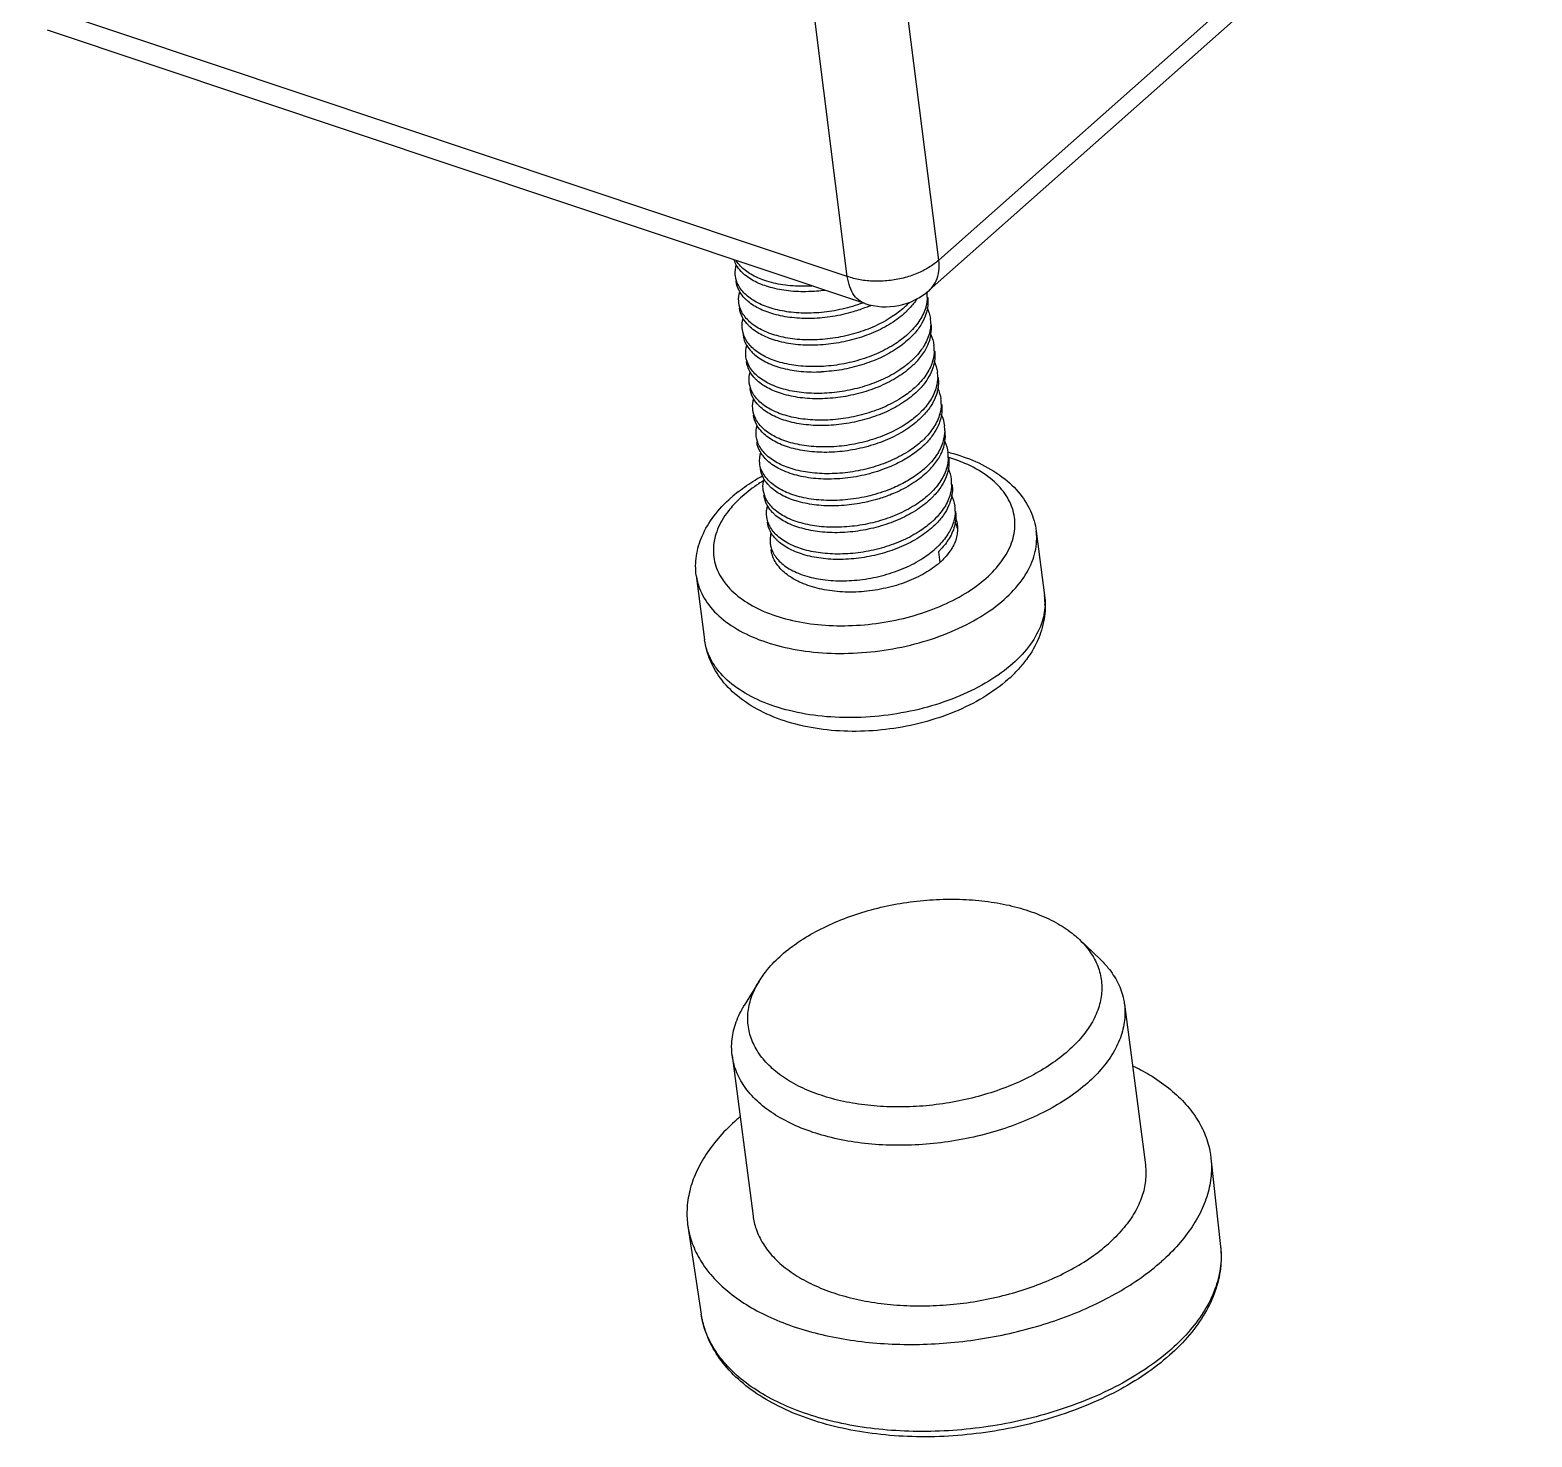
# Model space of a CAD drawing. Header units: millimetres. Extents: x 2015 to 2819, y -1311 to -752.
# Drawn here: x 2317.55 to 2333.99, y -1256.47 to -1241.07 of the extents above; entities that cross this region are included whole.
import ezdxf

# ---------------------------------------------------------------- set-up
doc = ezdxf.new("R2010")
doc.units = ezdxf.units.MM
doc.layers.add('02___PRT_ALL_AXES', color=7, linetype='Continuous')

# ---------------------------------------------------------------- blocks, each defined once
blk = doc.blocks.new('*u43')
at = {"color": 7, "linetype": 'Continuous'}
for p, q in [((-73.426, -92.89), (-74.628, -83.373)), ((-74.814, -93.139), (-76.016, -83.622)), ((-64.43, -84.913), (-73.426, -92.89)), ((-64.574, -85.371), (-73.57, -93.348)), ((-74.814, -93.139), (-87.209, -88.993)), ((-74.55, -93.548), (-86.945, -89.402)), ((-74.55, -93.548), (-74.551, -93.548)), ((-73.433, -97.315), (-73.411, -97.478)), ((-71.294, -103.195), (-70.98, -103.494)), ((-76.152, -103.828), (-76.378, -104.197))]:
    blk.add_line(p, q, dxfattribs=at)
for centre, radius, start, end in [((-76.118, -92.743), 0.441, 199.334, 210.6673), ((-74.233, -92.6), 1, 251.5022, 311.5618), ((-74.136, -93.443), 0.535, 4.7367, 7.5002), ((-75.33, -91.589), 2.172, 291.6624, 293.9519), ((-74.806, -92.67), 1.271, 312.3387, 314.2443), ((-74.743, -92.733), 1.182, 314.2248, 317.4649), ((-74.74, -92.807), 1.192, 314.2329, 316.9234), ((-74.146, -93.444), 0.545, 358.9788, 4.7046), ((-74.086, -93.849), 0.538, 358.9336, 7.494), ((-74.753, -93.076), 1.271, 312.3387, 314.2443), ((-74.687, -93.213), 1.192, 314.2329, 316.9234), ((-74.033, -94.255), 0.538, 358.9404, 7.494), ((-74.7, -93.482), 1.271, 312.33, 314.2442), ((-74.635, -93.618), 1.194, 314.2322, 316.9423), ((-73.98, -94.661), 0.538, 358.9404, 7.494), ((-74.647, -93.888), 1.271, 312.3387, 314.2443), ((-74.581, -94.025), 1.192, 314.2329, 316.9234), ((-74.594, -94.294), 1.271, 312.3387, 314.2443), ((-73.927, -95.067), 0.538, 358.9404, 7.494), ((-74.528, -94.431), 1.192, 314.2329, 316.9234), ((-73.874, -95.473), 0.538, 358.9645, 7.4941), ((-74.541, -94.7), 1.271, 312.3387, 314.2443), ((-74.475, -94.837), 1.192, 314.2329, 316.9234), ((-73.822, -95.879), 0.538, 358.9404, 7.494), ((-74.046, -98.761), 3.053, 74.9226, 75.5987), ((-74.487, -95.107), 1.269, 312.2762, 314.2435), ((-74.424, -95.242), 1.194, 314.2321, 316.9434), ((-74.746, -98.443), 2.58, 121.0002, 123.1983), ((-73.769, -96.285), 0.538, 358.9404, 7.494), ((-75.04, -98.229), 2.317, 127.9207, 131.5379), ((-75.216, -97.823), 1.8, 131.5188, 135.5657), ((-74.436, -95.512), 1.271, 312.3387, 314.2443), ((-74.37, -95.649), 1.192, 314.2329, 316.9234), ((-73.716, -96.691), 0.538, 358.9404, 7.494), ((-74.383, -95.918), 1.271, 312.3387, 314.2443), ((-74.317, -96.055), 1.192, 314.2329, 316.9234), ((-73.713, -97.11), 0.589, 19.4576, 24.6179), ((-73.699, -97.105), 0.574, 14.4388, 19.4605), ((-74.33, -96.323), 1.272, 312.3554, 314.2445), ((-74.265, -96.46), 1.193, 314.2323, 316.9437), ((-72.667, -98.088), 0.852, 357.1293, 7.5335), ((-73.764, -97.684), 2.093, 311.4941, 317.6413)]:
    blk.add_arc(centre, radius, start, end, dxfattribs=at)
for points, start_tangent, end_tangent in [([(-76.066, -93.201), (-76.275, -93.106), (-76.433, -92.984), (-76.497, -92.903)], (-0.946337, 0.32318), (-0.545258, 0.838268)), ([(-73.426, -92.89), (-73.576, -93.003), (-73.758, -93.095), (-73.964, -93.163), (-74.184, -93.202), (-74.407, -93.211), (-74.62, -93.19), (-74.814, -93.139)], (-0.733623, -0.679557), (-0.941174, 0.337923)), ([(-73.57, -93.348), (-73.544, -93.323), (-73.467, -93.205), (-73.427, -93.058), (-73.426, -92.89)], (0.749094, 0.662464), (-0.104607, 0.994514)), ([(-76.511, -93.132), (-76.513, -93.11), (-76.498, -92.965)], (-0.131568, 0.991307), (0.266528, 0.963827)), ([(-76.466, -93.273), (-76.511, -93.132)], (-0.466861, 0.884331), (-0.131568, 0.991307)), ([(-76.424, -93.063), (-76.497, -92.968)], (-0.69163, 0.722252), (-0.509427, 0.860514)), ([(-76.093, -93.269), (-76.213, -93.216), (-76.391, -93.095), (-76.424, -93.063)], (-0.936312, 0.35117), (-0.69163, 0.722252)), ([(-74.55, -93.548), (-74.618, -93.515), (-74.708, -93.427), (-74.774, -93.299), (-74.814, -93.139)], (-0.947645, 0.319325), (-0.149881, 0.988704)), ([(-76.444, -93.374), (-76.455, -93.355), (-76.501, -93.213)], (-0.509427, 0.860514), (-0.131568, 0.991307)), ([(-74.581, -93.543), (-74.735, -93.594), (-75.047, -93.665), (-75.362, -93.695), (-75.664, -93.683), (-75.938, -93.63), (-76.17, -93.541), (-76.349, -93.42), (-76.466, -93.273)], (-0.93656, -0.350507), (-0.466861, 0.884331)), ([(-76.458, -93.538), (-76.461, -93.516), (-76.445, -93.371)], (-0.131568, 0.991307), (0.266528, 0.963827)), ([(-76.371, -93.469), (-76.444, -93.374)], (-0.69163, 0.722252), (-0.509427, 0.860514)), ([(-75.154, -93.35), (-75.404, -93.37), (-75.706, -93.358), (-75.98, -93.305), (-76.093, -93.269)], (-0.991284, -0.131745), (-0.936312, 0.35117)), ([(-75.351, -93.286), (-75.482, -93.289), (-75.791, -93.267), (-76.066, -93.201)], (-0.998473, -0.055247), (-0.946337, 0.32318)), ([(-76.413, -93.679), (-76.458, -93.538)], (-0.466861, 0.884331), (-0.131568, 0.991307)), ([(-76.391, -93.78), (-76.402, -93.761), (-76.448, -93.619)], (-0.509427, 0.860514), (-0.131568, 0.991307)), ([(-73.95, -93.609), (-74.131, -93.749), (-74.39, -93.891), (-74.682, -94), (-74.994, -94.071), (-75.309, -94.101), (-75.611, -94.089), (-75.885, -94.036), (-76.117, -93.947), (-76.296, -93.826), (-76.413, -93.679)], (-0.739092, -0.673605), (-0.466861, 0.884331)), ([(-74.528, -93.608), (-74.725, -93.675), (-75.036, -93.746), (-75.351, -93.776), (-75.653, -93.764), (-75.927, -93.711), (-76.16, -93.622), (-76.339, -93.501), (-76.371, -93.469)], (-0.92933, -0.36925), (-0.69163, 0.722252)), ([(-73.756, -93.476), (-73.869, -93.621)], (-0.536698, -0.843775), (-0.682733, -0.730668)), ([(-73.601, -93.453), (-73.622, -93.599), (-73.712, -93.798), (-73.866, -93.986)], (-0.017357, -0.999849), (-0.716284, -0.697809)), ([(-73.597, -93.61), (-73.612, -93.68), (-73.632, -93.743)], (-0.146749, -0.989174), (-0.357331, -0.933978)), ([(-73.604, -93.608), (-73.602, -93.613), (-73.553, -93.779)], (0.431036, -0.902335), (0.130448, -0.991455)), ([(-73.595, -93.454), (-73.592, -93.48), (-73.597, -93.61)], (0.130448, -0.991455), (-0.146749, -0.989174)), ([(-76.405, -93.944), (-76.408, -93.922), (-76.393, -93.777)], (-0.131568, 0.991307), (0.266528, 0.963827)), ([(-76.318, -93.875), (-76.391, -93.78)], (-0.69163, 0.722252), (-0.509427, 0.860514)), ([(-73.908, -93.661), (-74.12, -93.831), (-74.379, -93.973), (-74.672, -94.081), (-74.983, -94.152), (-75.298, -94.182), (-75.6, -94.17), (-75.874, -94.117), (-76.107, -94.028), (-76.286, -93.907), (-76.318, -93.875)], (-0.716284, -0.697809), (-0.69163, 0.722252)), ([(-73.632, -93.743), (-73.701, -93.879), (-73.816, -94.027)], (-0.357331, -0.933978), (-0.682733, -0.730668)), ([(-76.36, -94.085), (-76.405, -93.944)], (-0.466861, 0.884331), (-0.131568, 0.991307)), ([(-76.395, -94.026), (-76.343, -94.179), (-76.337, -94.188)], (0.130428, -0.991458), (0.512449, -0.858717)), ([(-73.897, -94.015), (-74.078, -94.155), (-74.337, -94.297), (-74.63, -94.406), (-74.941, -94.477), (-75.256, -94.506), (-75.558, -94.494), (-75.832, -94.442), (-76.064, -94.353), (-76.243, -94.232), (-76.36, -94.085)], (-0.739092, -0.673605), (-0.466861, 0.884331)), ([(-73.856, -94.067), (-74.061, -94.232), (-74.312, -94.372), (-74.595, -94.48), (-74.898, -94.553), (-75.205, -94.586)], (-0.716284, -0.697809), (-0.99896, -0.045588)), ([(-73.548, -93.859), (-73.569, -94.005), (-73.659, -94.204), (-73.813, -94.392)], (-0.017475, -0.999847), (-0.716284, -0.697809)), ([(-73.581, -94.152), (-73.551, -94.056), (-73.545, -94.019)], (0.361978, 0.932187), (0.150526, 0.988606)), ([(-73.549, -94.018), (-73.5, -94.185)], (0.424729, -0.905321), (0.130448, -0.991455)), ([(-73.545, -94.019), (-73.542, -93.86)], (0.150526, 0.988606), (-0.127816, 0.991798)), ([(-76.353, -94.35), (-76.354, -94.336), (-76.34, -94.185)], (-0.131051, 0.991376), (0.260769, 0.965401)), ([(-76.337, -94.188), (-76.267, -94.279)], (0.512449, -0.858717), (0.687903, -0.725803)), ([(-76.267, -94.279), (-76.22, -94.324), (-76.031, -94.445), (-75.792, -94.531), (-75.511, -94.579), (-75.205, -94.586)], (0.687903, -0.725803), (0.99896, 0.045588)), ([(-73.763, -94.433), (-73.639, -94.27), (-73.581, -94.152)], (0.682483, 0.730901), (0.361978, 0.932187)), ([(-73.496, -94.265), (-73.517, -94.411), (-73.606, -94.61), (-73.76, -94.798)], (-0.017357, -0.999849), (-0.716284, -0.697809)), ([(-73.489, -94.266), (-73.487, -94.292), (-73.491, -94.422)], (0.130448, -0.991455), (-0.146749, -0.989174)), ([(-76.302, -94.5), (-76.353, -94.35)], (-0.486456, 0.873705), (-0.131051, 0.991376)), ([(-76.286, -94.592), (-76.296, -94.573), (-76.342, -94.431)], (-0.509427, 0.860514), (-0.131568, 0.991307)), ([(-75.162, -94.911), (-75.471, -94.904), (-75.753, -94.855), (-75.993, -94.768), (-76.18, -94.647), (-76.302, -94.5)], (-0.99896, -0.045588), (-0.486456, 0.873705)), ([(-73.803, -94.473), (-74.015, -94.643), (-74.274, -94.785), (-74.566, -94.893), (-74.878, -94.964), (-75.192, -94.994), (-75.494, -94.982), (-75.769, -94.929), (-76.001, -94.84), (-76.18, -94.719), (-76.212, -94.687)], (-0.716284, -0.697809), (-0.69163, 0.722252)), ([(-73.844, -94.421), (-74.019, -94.557), (-74.27, -94.697), (-74.553, -94.805), (-74.855, -94.877), (-75.162, -94.911)], (-0.739193, -0.673493), (-0.99896, -0.045588)), ([(-73.491, -94.422), (-73.506, -94.492), (-73.527, -94.555)], (-0.146749, -0.989174), (-0.357331, -0.933978)), ([(-73.498, -94.42), (-73.496, -94.425), (-73.447, -94.591)], (0.431036, -0.902335), (0.130448, -0.991455)), ([(-76.3, -94.756), (-76.302, -94.734), (-76.287, -94.589)], (-0.131568, 0.991307), (0.266528, 0.963827)), ([(-76.254, -94.897), (-76.3, -94.756)], (-0.466861, 0.884331), (-0.131568, 0.991307)), ([(-76.212, -94.687), (-76.286, -94.592)], (-0.69163, 0.722252), (-0.509427, 0.860514)), ([(-73.527, -94.555), (-73.595, -94.691), (-73.711, -94.839)], (-0.357331, -0.933978), (-0.682733, -0.730668)), ([(-73.443, -94.671), (-73.464, -94.817), (-73.553, -95.016), (-73.708, -95.204)], (-0.017357, -0.999849), (-0.716284, -0.697809)), ([(-73.437, -94.672), (-73.434, -94.698), (-73.438, -94.828)], (0.130448, -0.991455), (-0.146749, -0.989174)), ([(-76.233, -94.998), (-76.244, -94.979), (-76.289, -94.837)], (-0.509427, 0.860514), (-0.131568, 0.991307)), ([(-73.791, -94.827), (-73.972, -94.967), (-74.231, -95.109), (-74.524, -95.218), (-74.835, -95.289), (-75.15, -95.318), (-75.452, -95.306), (-75.726, -95.254), (-75.959, -95.165), (-76.138, -95.044), (-76.254, -94.897)], (-0.739092, -0.673605), (-0.466861, 0.884331)), ([(-73.75, -94.879), (-73.962, -95.048), (-74.221, -95.191), (-74.513, -95.299), (-74.825, -95.37), (-75.139, -95.4), (-75.442, -95.388), (-75.716, -95.335), (-75.948, -95.246), (-76.127, -95.125), (-76.16, -95.093)], (-0.716284, -0.697809), (-0.69163, 0.722252)), ([(-73.474, -94.961), (-73.542, -95.097), (-73.658, -95.245)], (-0.357331, -0.933978), (-0.682733, -0.730668)), ([(-73.438, -94.828), (-73.453, -94.898), (-73.474, -94.961)], (-0.146749, -0.989174), (-0.357331, -0.933978)), ([(-73.445, -94.826), (-73.443, -94.831), (-73.394, -94.997)], (0.431036, -0.902335), (0.130448, -0.991455)), ([(-76.247, -95.162), (-76.249, -95.14), (-76.234, -94.995)], (-0.131568, 0.991307), (0.266528, 0.963827)), ([(-76.201, -95.303), (-76.247, -95.162)], (-0.466861, 0.884331), (-0.131568, 0.991307)), ([(-76.16, -95.093), (-76.233, -94.998)], (-0.69163, 0.722252), (-0.509427, 0.860514)), ([(-73.39, -95.077), (-73.411, -95.223), (-73.5, -95.422), (-73.655, -95.61)], (-0.017357, -0.999849), (-0.716284, -0.697809)), ([(-73.384, -95.078), (-73.381, -95.104), (-73.386, -95.234)], (0.130448, -0.991455), (-0.146749, -0.989174)), ([(-76.18, -95.404), (-76.191, -95.385), (-76.236, -95.243)], (-0.509427, 0.860514), (-0.131568, 0.991307)), ([(-73.738, -95.233), (-73.92, -95.373), (-74.178, -95.515), (-74.471, -95.624), (-74.782, -95.695), (-75.097, -95.724), (-75.399, -95.712), (-75.673, -95.66), (-75.906, -95.571), (-76.085, -95.45), (-76.201, -95.303)], (-0.739092, -0.673605), (-0.466861, 0.884331)), ([(-76.194, -95.568), (-76.196, -95.546), (-76.181, -95.401)], (-0.131568, 0.991307), (0.266528, 0.963827)), ([(-76.107, -95.499), (-76.18, -95.404)], (-0.69163, 0.722252), (-0.509427, 0.860514)), ([(-73.697, -95.285), (-73.909, -95.454), (-74.168, -95.597), (-74.46, -95.705), (-74.772, -95.776), (-75.087, -95.806), (-75.389, -95.794), (-75.663, -95.741), (-75.895, -95.652), (-76.074, -95.531), (-76.107, -95.499)], (-0.716284, -0.697809), (-0.69163, 0.722252)), ([(-73.421, -95.367), (-73.49, -95.503), (-73.605, -95.651)], (-0.357331, -0.933978), (-0.682733, -0.730668)), ([(-73.386, -95.234), (-73.4, -95.304), (-73.421, -95.367)], (-0.146749, -0.989174), (-0.357331, -0.933978)), ([(-73.393, -95.232), (-73.39, -95.237), (-73.341, -95.403)], (0.431036, -0.902335), (0.130448, -0.991455)), ([(-76.148, -95.709), (-76.194, -95.568)], (-0.466861, 0.884331), (-0.131568, 0.991307)), ([(-76.13, -95.805), (-76.183, -95.653), (-76.183, -95.649)], (-0.497988, 0.867184), (-0.128412, 0.991721)), ([(-73.685, -95.639), (-73.867, -95.779), (-74.126, -95.921), (-74.267, -95.98)], (-0.739092, -0.673605), (-0.93707, -0.349141)), ([(-73.337, -95.483), (-73.358, -95.629), (-73.447, -95.828), (-73.602, -96.016)], (-0.016946, -0.999856), (-0.716284, -0.697809)), ([(-73.369, -95.777), (-73.339, -95.674), (-73.333, -95.644)], (0.362683, 0.931913), (0.151939, 0.98839)), ([(-73.337, -95.643), (-73.289, -95.809)], (0.422695, -0.906272), (0.130448, -0.991455)), ([(-73.333, -95.644), (-73.331, -95.484)], (0.151939, 0.98839), (-0.127767, 0.991804)), ([(-74.267, -95.98), (-74.418, -96.03), (-74.73, -96.101), (-75.044, -96.13), (-75.346, -96.118), (-75.621, -96.066), (-75.853, -95.977), (-76.032, -95.856), (-76.148, -95.709)], (-0.93707, -0.349141), (-0.466861, 0.884331)), ([(-76.141, -95.974), (-76.127, -95.803)], (-0.128412, 0.991721), (0.273575, 0.961851)), ([(-76.06, -95.899), (-76.119, -95.822), (-76.13, -95.805)], (-0.68057, 0.732683), (-0.497988, 0.867184)), ([(-74.239, -96.054), (-74.558, -96.151), (-74.889, -96.203), (-75.214, -96.21), (-75.515, -96.171), (-75.776, -96.089), (-75.981, -95.971), (-76.06, -95.899)], (-0.934204, -0.356739), (-0.68057, 0.732683)), ([(-73.644, -95.691), (-73.812, -95.83), (-74.013, -95.953), (-74.239, -96.054)], (-0.716284, -0.697809), (-0.934204, -0.356739)), ([(-73.552, -96.057), (-73.427, -95.893), (-73.369, -95.777)], (0.682468, 0.730915), (0.362683, 0.931913)), ([(-73.284, -95.889), (-73.305, -96.035), (-73.394, -96.234), (-73.549, -96.422)], (-0.017357, -0.999849), (-0.716284, -0.697809)), ([(-73.278, -95.89), (-73.275, -95.916), (-73.28, -96.045)], (0.130448, -0.991455), (-0.146749, -0.989174)), ([(-72.707, -97.713), (-72.47, -97.454), (-72.321, -97.177), (-72.271, -96.896), (-72.321, -96.624), (-72.469, -96.373), (-72.708, -96.153), (-73.029, -95.974), (-73.276, -95.883)], (0.748212, 0.663459), (-0.956198, 0.29272)), ([(-73.252, -95.813), (-72.869, -95.946), (-72.502, -96.153), (-72.221, -96.407), (-72.037, -96.694), (-71.948, -97.002)], (0.96557, -0.260144), (0.129134, -0.991627)), ([(-76.077, -96.147), (-76.141, -95.978), (-76.141, -95.974)], (-0.534285, 0.845304), (-0.128412, 0.991721)), ([(-76.074, -96.216), (-76.085, -96.197), (-76.131, -96.055)], (-0.509427, 0.860514), (-0.131568, 0.991307)), ([(-73.634, -96.046), (-73.77, -96.155), (-73.97, -96.277), (-74.197, -96.379)], (-0.739816, -0.672809), (-0.934204, -0.356739)), ([(-73.591, -96.097), (-73.803, -96.266), (-74.062, -96.409), (-74.169, -96.454)], (-0.716284, -0.697809), (-0.931203, -0.3645)), ([(-73.28, -96.045), (-73.295, -96.116), (-73.315, -96.179)], (-0.146749, -0.989174), (-0.357331, -0.933978)), ([(-73.287, -96.044), (-73.285, -96.049), (-73.236, -96.215)], (0.431036, -0.902335), (0.130448, -0.991455)), ([(-76.464, -96.401), (-76.213, -96.228), (-76.098, -96.161)], (0.788582, 0.614929), (0.876075, 0.482176)), ([(-76.158, -96.284), (-76.409, -96.475)], (-0.836558, -0.547878), (-0.748212, -0.663459)), ([(-76.088, -96.38), (-76.091, -96.358), (-76.075, -96.213)], (-0.131568, 0.991307), (0.266528, 0.963827)), ([(-74.197, -96.379), (-74.515, -96.475), (-74.847, -96.528), (-75.172, -96.534), (-75.473, -96.495), (-75.734, -96.414), (-75.939, -96.295), (-76.077, -96.147)], (-0.934204, -0.356739), (-0.534285, 0.845304)), ([(-76.001, -96.311), (-76.074, -96.216)], (-0.69163, 0.722252), (-0.509427, 0.860514)), ([(-74.169, -96.454), (-74.355, -96.517), (-74.666, -96.588), (-74.981, -96.618), (-75.283, -96.606), (-75.557, -96.553), (-75.79, -96.464), (-75.968, -96.343), (-76.001, -96.311)], (-0.931203, -0.3645), (-0.69163, 0.722252)), ([(-73.315, -96.179), (-73.384, -96.315), (-73.499, -96.463)], (-0.357331, -0.933978), (-0.682733, -0.730668)), ([(-73.231, -96.295), (-73.252, -96.441), (-73.341, -96.64), (-73.496, -96.828)], (-0.017357, -0.999849), (-0.716284, -0.697809)), ([(-73.225, -96.296), (-73.222, -96.322), (-73.227, -96.451)], (0.130448, -0.991455), (-0.146749, -0.989174)), ([(-77.105, -97.673), (-77.102, -97.378), (-77.015, -97.076), (-76.839, -96.776), (-76.577, -96.494)], (-0.129134, 0.991627), (0.748212, 0.663459)), ([(-76.501, -96.563), (-76.647, -96.734), (-76.795, -97.011), (-76.845, -97.292), (-76.796, -97.564), (-76.648, -97.815), (-76.408, -98.035), (-76.088, -98.214), (-75.701, -98.344), (-75.263, -98.418), (-74.795, -98.435), (-74.316, -98.393), (-73.848, -98.295), (-73.411, -98.143), (-73.024, -97.946), (-72.707, -97.713)], (-0.69951, -0.714623), (0.748212, 0.663459)), ([(-76.043, -96.521), (-76.088, -96.38)], (-0.466861, 0.884331), (-0.131568, 0.991307)), ([(-76.021, -96.622), (-76.032, -96.603), (-76.078, -96.461)], (-0.509427, 0.860514), (-0.131568, 0.991307)), ([(-73.58, -96.451), (-73.761, -96.591), (-74.02, -96.733), (-74.312, -96.842), (-74.624, -96.913), (-74.939, -96.942), (-75.241, -96.93), (-75.515, -96.878), (-75.747, -96.789), (-75.926, -96.668), (-76.043, -96.521)], (-0.739092, -0.673605), (-0.466861, 0.884331)), ([(-73.538, -96.503), (-73.75, -96.672), (-74.009, -96.815), (-74.302, -96.923), (-74.613, -96.994), (-74.928, -97.024), (-75.23, -97.012), (-75.504, -96.959), (-75.737, -96.87), (-75.916, -96.749), (-75.948, -96.717)], (-0.716284, -0.697809), (-0.69163, 0.722252)), ([(-73.227, -96.451), (-73.242, -96.522), (-73.262, -96.585)], (-0.146749, -0.989174), (-0.357331, -0.933978)), ([(-73.234, -96.45), (-73.232, -96.455), (-73.183, -96.621)], (0.431036, -0.902335), (0.130448, -0.991455)), ([(-76.035, -96.786), (-76.038, -96.764), (-76.022, -96.619)], (-0.131568, 0.991307), (0.266528, 0.963827)), ([(-75.99, -96.927), (-76.035, -96.786)], (-0.466861, 0.884331), (-0.131568, 0.991307)), ([(-75.948, -96.717), (-76.021, -96.622)], (-0.69163, 0.722252), (-0.509427, 0.860514)), ([(-73.262, -96.585), (-73.331, -96.721), (-73.446, -96.869)], (-0.357331, -0.933978), (-0.682733, -0.730668)), ([(-73.178, -96.701), (-73.199, -96.847), (-73.21, -96.881)], (-0.017357, -0.999849), (-0.314132, -0.949379)), ([(-73.172, -96.702), (-73.181, -96.897)], (0.1277, -0.991813), (-0.211639, -0.977348)), ([(-73.17, -96.808), (-73.145, -96.91)], (0.341724, -0.9398), (0.130396, -0.991462)), ([(-75.967, -97.031), (-75.979, -97.009), (-76.025, -96.867)], (-0.515906, 0.856645), (-0.131568, 0.991307)), ([(-73.527, -96.857), (-73.708, -96.997), (-73.967, -97.139), (-74.26, -97.248), (-74.571, -97.319), (-74.886, -97.348), (-75.188, -97.336), (-75.462, -97.284), (-75.694, -97.195), (-75.873, -97.074), (-75.99, -96.927)], (-0.739092, -0.673605), (-0.466861, 0.884331)), ([(-75.97, -97.027), (-75.981, -97.076), (-75.982, -97.192)], (-0.26475, -0.964317), (0.126531, -0.991963)), ([(-75.895, -97.123), (-75.967, -97.031)], (-0.69163, 0.722252), (-0.515906, 0.856645)), ([(-73.485, -96.909), (-73.698, -97.078), (-73.956, -97.221), (-74.249, -97.329), (-74.56, -97.4), (-74.875, -97.43), (-75.177, -97.418), (-75.451, -97.365), (-75.684, -97.276), (-75.863, -97.155), (-75.895, -97.123)], (-0.716284, -0.697809), (-0.69163, 0.722252)), ([(-73.21, -96.881), (-73.289, -97.046), (-73.443, -97.234)], (-0.314132, -0.949379), (-0.716284, -0.697809)), ([(-73.181, -96.897), (-73.269, -97.112), (-73.393, -97.275)], (-0.211639, -0.977348), (-0.682466, -0.730917)), ([(-73.145, -97.026), (-73.162, -97.113), (-73.253, -97.301), (-73.335, -97.403)], (-0.113456, -0.993543), (-0.679515, -0.733661)), ([(-73.145, -96.91), (-73.144, -96.924), (-73.145, -97.026)], (0.130396, -0.991462), (-0.113456, -0.993543)), ([(-72.434, -98.038), (-72.164, -97.742), (-71.997, -97.429), (-71.941, -97.112), (-71.948, -97.002)], (0.748212, 0.663459), (-0.130331, 0.991471)), ([(-75.982, -97.192), (-75.97, -97.253), (-75.881, -97.416), (-75.72, -97.556), (-75.496, -97.663), (-75.221, -97.731), (-74.91, -97.755), (-74.581, -97.734), (-74.253, -97.667), (-73.942, -97.558), (-73.667, -97.411), (-73.474, -97.263)], (0.126531, -0.991963), (0.738898, 0.673818)), ([(-73.411, -97.478), (-73.637, -97.639), (-73.914, -97.771), (-74.227, -97.865), (-74.558, -97.917), (-74.889, -97.923), (-75.201, -97.883), (-75.478, -97.8), (-75.704, -97.677), (-75.867, -97.523), (-75.958, -97.344), (-75.971, -97.278)], (-0.748212, -0.663459), (-0.127508, 0.991838)), ([(-73.335, -97.403), (-73.411, -97.478)], (-0.679515, -0.733661), (-0.748212, -0.663459)), ([(-77.105, -97.673), (-77.055, -97.87), (-76.888, -98.154), (-76.617, -98.402), (-76.256, -98.604), (-75.818, -98.75), (-75.324, -98.835), (-74.795, -98.854), (-74.255, -98.807), (-73.726, -98.695), (-73.233, -98.525), (-72.796, -98.302), (-72.434, -98.038)], (0.130331, -0.991471), (0.748212, 0.663459)), ([(-71.815, -98.131), (-71.87, -98.404), (-72.037, -98.717), (-72.307, -99.012)], (-0.049821, -0.998758), (-0.748212, -0.663459)), ([(-71.821, -97.976), (-71.823, -98.295), (-71.911, -98.621), (-72.096, -98.946), (-72.218, -99.094)], (0.129134, -0.991627), (-0.672819, -0.739807)), ([(-72.378, -99.251), (-72.75, -99.523), (-73.188, -99.743), (-73.667, -99.903), (-74.169, -100.002), (-74.679, -100.038), (-75.18, -100.009), (-75.655, -99.914), (-76.085, -99.752), (-76.444, -99.53), (-76.714, -99.263), (-76.891, -98.965), (-76.978, -98.648)], (-0.748212, -0.663459), (-0.129134, 0.991627)), ([(-72.307, -99.012), (-72.669, -99.277), (-73.106, -99.499), (-73.599, -99.67), (-74.128, -99.781), (-74.669, -99.828), (-75.197, -99.809), (-75.691, -99.724), (-76.129, -99.578), (-76.491, -99.376), (-76.761, -99.128), (-76.928, -98.844), (-76.978, -98.648)], (-0.748212, -0.663459), (-0.130331, 0.991471)), ([(-75.811, -103.431), (-75.552, -103.231), (-75.25, -103.052), (-74.912, -102.897), (-74.545, -102.77), (-74.159, -102.674), (-73.76, -102.612), (-73.359, -102.584), (-72.964, -102.591), (-72.584, -102.633), (-72.228, -102.709), (-71.903, -102.818), (-71.617, -102.957), (-71.376, -103.122), (-71.294, -103.195)], (0.748212, 0.663459), (0.723615, -0.690204)), ([(-71.294, -103.195), (-71.186, -103.311), (-71.051, -103.518), (-70.973, -103.74), (-70.955, -103.971), (-70.996, -104.206), (-71.097, -104.441), (-71.255, -104.669), (-71.465, -104.885)], (0.723615, -0.690204), (-0.748212, -0.663459)), ([(-76.152, -103.828), (-76.022, -103.648), (-75.811, -103.431)], (0.522449, 0.852671), (0.748212, 0.663459)), ([(-70.98, -103.494), (-70.861, -103.622), (-70.71, -103.853), (-70.624, -104.099), (-70.611, -104.177)], (0.723586, -0.690234), (0.128685, -0.991686)), ([(-71.465, -104.885), (-71.725, -105.085), (-72.027, -105.265), (-72.365, -105.42), (-72.731, -105.546), (-73.118, -105.642), (-73.516, -105.705), (-73.918, -105.733), (-74.312, -105.725), (-74.692, -105.683), (-75.049, -105.607), (-75.373, -105.498), (-75.659, -105.36), (-75.9, -105.194), (-76.091, -105.006), (-76.226, -104.798), (-76.304, -104.577), (-76.322, -104.345), (-76.28, -104.11), (-76.18, -103.876), (-76.152, -103.828)], (-0.748212, -0.663459), (0.522449, 0.852671)), ([(-76.56, -104.952), (-76.567, -104.772), (-76.521, -104.511), (-76.409, -104.25), (-76.378, -104.197)], (-0.128685, 0.991686), (0.522505, 0.852636)), ([(-70.611, -104.177), (-70.604, -104.356), (-70.65, -104.618), (-70.762, -104.878), (-70.937, -105.131), (-71.171, -105.372)], (0.128685, -0.991686), (-0.748212, -0.663459)), ([(-71.171, -105.372), (-71.459, -105.594), (-71.795, -105.794), (-72.17, -105.966), (-72.578, -106.107), (-73.007, -106.213), (-73.45, -106.283), (-73.896, -106.314), (-74.335, -106.306), (-74.757, -106.259), (-75.152, -106.174), (-75.513, -106.053), (-75.831, -105.899), (-76.099, -105.716), (-76.31, -105.506), (-76.461, -105.275), (-76.547, -105.029), (-76.56, -104.952)], (-0.748212, -0.663459), (-0.128685, 0.991686)), ([(-69.153, -107.852), (-69.155, -108.184), (-69.233, -108.522), (-69.389, -108.86), (-69.622, -109.188), (-69.927, -109.499)], (0.107969, -0.994154), (-0.748212, -0.663459)), ([(-69.153, -107.852), (-69.151, -107.868), (-69.158, -108.182), (-69.239, -108.498), (-69.391, -108.812), (-69.612, -109.116), (-69.898, -109.406)], (0.108155, -0.994134), (-0.748212, -0.663459)), ([(-69.927, -109.499), (-70.296, -109.786), (-70.721, -110.042), (-71.193, -110.263), (-71.702, -110.444), (-72.238, -110.584), (-72.789, -110.679), (-73.347, -110.729), (-73.9, -110.731), (-74.437, -110.685), (-74.949, -110.593), (-75.425, -110.455), (-75.855, -110.273), (-76.229, -110.051), (-76.539, -109.794), (-76.777, -109.508), (-76.941, -109.2), (-77.028, -108.878)], (-0.748212, -0.663459), (-0.15024, 0.988649)), ([(-69.898, -109.406), (-70.244, -109.676), (-70.642, -109.921), (-71.087, -110.137), (-71.569, -110.319), (-72.079, -110.464), (-72.608, -110.57), (-73.146, -110.634), (-73.683, -110.655), (-74.209, -110.633), (-74.715, -110.568), (-75.19, -110.462), (-75.626, -110.316), (-76.015, -110.133), (-76.35, -109.917), (-76.624, -109.671), (-76.832, -109.401), (-76.971, -109.111), (-77.028, -108.878)], (-0.748212, -0.663459), (-0.15061, 0.988593))]:
    blk.add_spline(points, degree=3, dxfattribs=dict(at, start_tangent=start_tangent, end_tangent=end_tangent))
at = {"layer": '02___PRT_ALL_AXES', "color": 7, "linetype": 'Continuous'}
for p, q in [((-71.948, -97.002), (-71.821, -97.976)), ((-77.105, -97.673), (-76.978, -98.648)), ((-70.611, -104.177), (-70.293, -106.613)), ((-76.56, -104.952), (-76.243, -107.388)), ((-69.298, -106.511), (-69.153, -107.852)), ((-77.231, -107.544), (-77.028, -108.878))]:
    blk.add_line(p, q, dxfattribs=at)
blk.add_arc((-74.248, -108.449), 3.375, 130.5103, 131.5617, dxfattribs=at)
for points, start_tangent, end_tangent in [([(-70.487, -105.108), (-70.229, -105.246), (-69.942, -105.445), (-69.704, -105.666), (-69.517, -105.907), (-69.385, -106.164), (-69.309, -106.432), (-69.298, -106.511)], (0.901252, -0.433295), (0.107783, -0.994174)), ([(-76.487, -105.923), (-76.746, -106.181), (-76.953, -106.45), (-77.107, -106.728), (-77.204, -107.009), (-77.245, -107.291), (-77.231, -107.545)], (-0.748212, -0.663459), (0.150099, -0.988671)), ([(-69.298, -106.511), (-69.292, -106.709), (-69.332, -106.991), (-69.43, -107.272), (-69.584, -107.55), (-69.791, -107.819), (-70.049, -108.077)], (0.107783, -0.994174), (-0.748212, -0.663459)), ([(-70.293, -106.613), (-70.29, -106.646), (-70.295, -106.883), (-70.356, -107.122), (-70.471, -107.359), (-70.638, -107.589), (-70.854, -107.808)], (0.129409, -0.991591), (-0.748212, -0.663459)), ([(-76.243, -107.387), (-76.197, -107.584), (-76.092, -107.804), (-75.935, -108.008), (-75.728, -108.194), (-75.475, -108.357), (-75.181, -108.495), (-74.852, -108.605), (-74.493, -108.686), (-74.111, -108.735), (-73.713, -108.751), (-73.307, -108.735), (-72.901, -108.687), (-72.501, -108.607), (-72.116, -108.497), (-71.752, -108.36), (-71.416, -108.197), (-71.115, -108.012), (-70.854, -107.808)], (0.129409, -0.991591), (0.748212, 0.663459)), ([(-77.231, -107.545), (-77.227, -107.568), (-77.152, -107.837), (-77.02, -108.093), (-76.833, -108.334), (-76.594, -108.555), (-76.307, -108.754), (-75.976, -108.927), (-75.605, -109.072), (-75.2, -109.186), (-74.766, -109.269), (-74.311, -109.319), (-73.841, -109.335), (-73.362, -109.317), (-72.882, -109.265), (-72.408, -109.18), (-71.946, -109.063), (-71.504, -108.916), (-71.087, -108.742), (-70.702, -108.541), (-70.354, -108.319), (-70.049, -108.077)], (0.150099, -0.988671), (0.748212, 0.663459))]:
    blk.add_spline(points, degree=3, dxfattribs=dict(at, start_tangent=start_tangent, end_tangent=end_tangent))

msp = doc.modelspace()

# ---------------------------------------------------------------- block references
at = {"xscale": 0.7217100000000002, "yscale": 0.7217100000000002, "zscale": 0.7217100000000002}
msp.add_blockref('*u43', (2380.49, -1176.547), dxfattribs=at)

doc.saveas('drawing.dxf')
